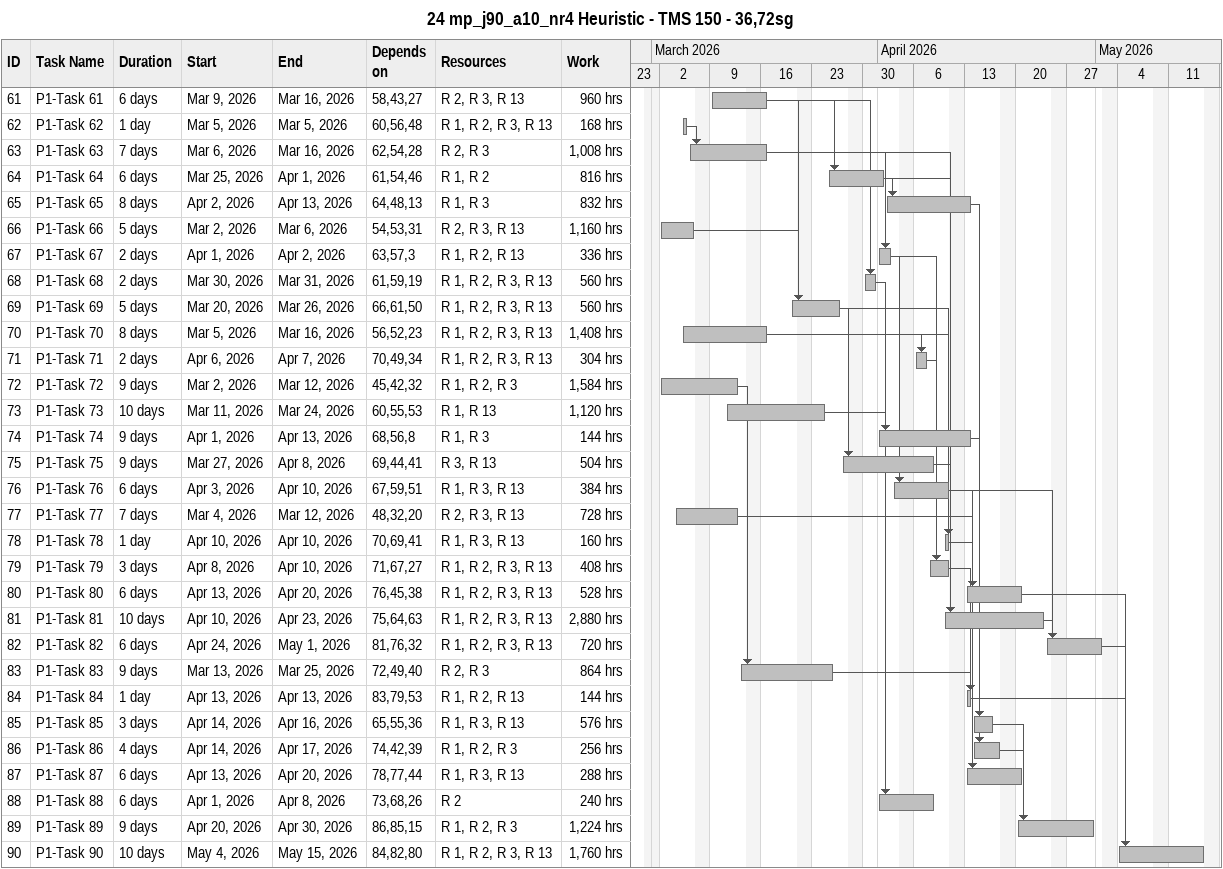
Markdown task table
24 mp_j90_a10_nr4 Heuristic - TMS 150 - 36,72sg

| ID | Task | Duration | Start | Finish | Predecessors | Resources | Work (h) |
|---|---|---|---|---|---|---|---|
| 61 | P1-Task 61 | 6d | 2026-03-09 | 2026-03-16 | 58, 43, 27 | R 2, R 3, R 13 | 960 |
| 62 | P1-Task 62 | 1d | 2026-03-05 | 2026-03-05 | 60, 56, 48 | R 1, R 2, R 3, R 13 | 168 |
| 63 | P1-Task 63 | 7d | 2026-03-06 | 2026-03-16 | 62, 54, 28 | R 2, R 3 | 1008 |
| 64 | P1-Task 64 | 6d | 2026-03-25 | 2026-04-01 | 61, 54, 46 | R 1, R 2 | 816 |
| 65 | P1-Task 65 | 8d | 2026-04-02 | 2026-04-13 | 64, 48, 13 | R 1, R 3 | 832 |
| 66 | P1-Task 66 | 5d | 2026-03-02 | 2026-03-06 | 54, 53, 31 | R 2, R 3, R 13 | 1160 |
| 67 | P1-Task 67 | 2d | 2026-04-01 | 2026-04-02 | 63, 57, 3 | R 1, R 2, R 13 | 336 |
| 68 | P1-Task 68 | 2d | 2026-03-30 | 2026-03-31 | 61, 59, 19 | R 1, R 2, R 3, R 13 | 560 |
| 69 | P1-Task 69 | 5d | 2026-03-20 | 2026-03-26 | 66, 61, 50 | R 1, R 2, R 3, R 13 | 560 |
| 70 | P1-Task 70 | 8d | 2026-03-05 | 2026-03-16 | 56, 52, 23 | R 1, R 2, R 3, R 13 | 1408 |
| 71 | P1-Task 71 | 2d | 2026-04-06 | 2026-04-07 | 70, 49, 34 | R 1, R 2, R 3, R 13 | 304 |
| 72 | P1-Task 72 | 9d | 2026-03-02 | 2026-03-12 | 45, 42, 32 | R 1, R 2, R 3 | 1584 |
| 73 | P1-Task 73 | 10d | 2026-03-11 | 2026-03-24 | 60, 55, 53 | R 1, R 13 | 1120 |
| 74 | P1-Task 74 | 9d | 2026-04-01 | 2026-04-13 | 68, 56, 8 | R 1, R 3 | 144 |
| 75 | P1-Task 75 | 9d | 2026-03-27 | 2026-04-08 | 69, 44, 41 | R 3, R 13 | 504 |
| 76 | P1-Task 76 | 6d | 2026-04-03 | 2026-04-10 | 67, 59, 51 | R 1, R 3, R 13 | 384 |
| 77 | P1-Task 77 | 7d | 2026-03-04 | 2026-03-12 | 48, 32, 20 | R 2, R 3, R 13 | 728 |
| 78 | P1-Task 78 | 1d | 2026-04-10 | 2026-04-10 | 70, 69, 41 | R 1, R 3, R 13 | 160 |
| 79 | P1-Task 79 | 3d | 2026-04-08 | 2026-04-10 | 71, 67, 27 | R 1, R 2, R 3, R 13 | 408 |
| 80 | P1-Task 80 | 6d | 2026-04-13 | 2026-04-20 | 76, 45, 38 | R 1, R 2, R 3, R 13 | 528 |
| 81 | P1-Task 81 | 10d | 2026-04-10 | 2026-04-23 | 75, 64, 63 | R 1, R 2, R 3, R 13 | 2880 |
| 82 | P1-Task 82 | 6d | 2026-04-24 | 2026-05-01 | 81, 76, 32 | R 1, R 2, R 3, R 13 | 720 |
| 83 | P1-Task 83 | 9d | 2026-03-13 | 2026-03-25 | 72, 49, 40 | R 2, R 3 | 864 |
| 84 | P1-Task 84 | 1d | 2026-04-13 | 2026-04-13 | 83, 79, 53 | R 1, R 2, R 13 | 144 |
| 85 | P1-Task 85 | 3d | 2026-04-14 | 2026-04-16 | 65, 55, 36 | R 1, R 3, R 13 | 576 |
| 86 | P1-Task 86 | 4d | 2026-04-14 | 2026-04-17 | 74, 42, 39 | R 1, R 2, R 3 | 256 |
| 87 | P1-Task 87 | 6d | 2026-04-13 | 2026-04-20 | 78, 77, 44 | R 1, R 3, R 13 | 288 |
| 88 | P1-Task 88 | 6d | 2026-04-01 | 2026-04-08 | 73, 68, 26 | R 2 | 240 |
| 89 | P1-Task 89 | 9d | 2026-04-20 | 2026-04-30 | 86, 85, 15 | R 1, R 2, R 3 | 1224 |
| 90 | P1-Task 90 | 10d | 2026-05-04 | 2026-05-15 | 84, 82, 80 | R 1, R 2, R 3, R 13 | 1760 |
